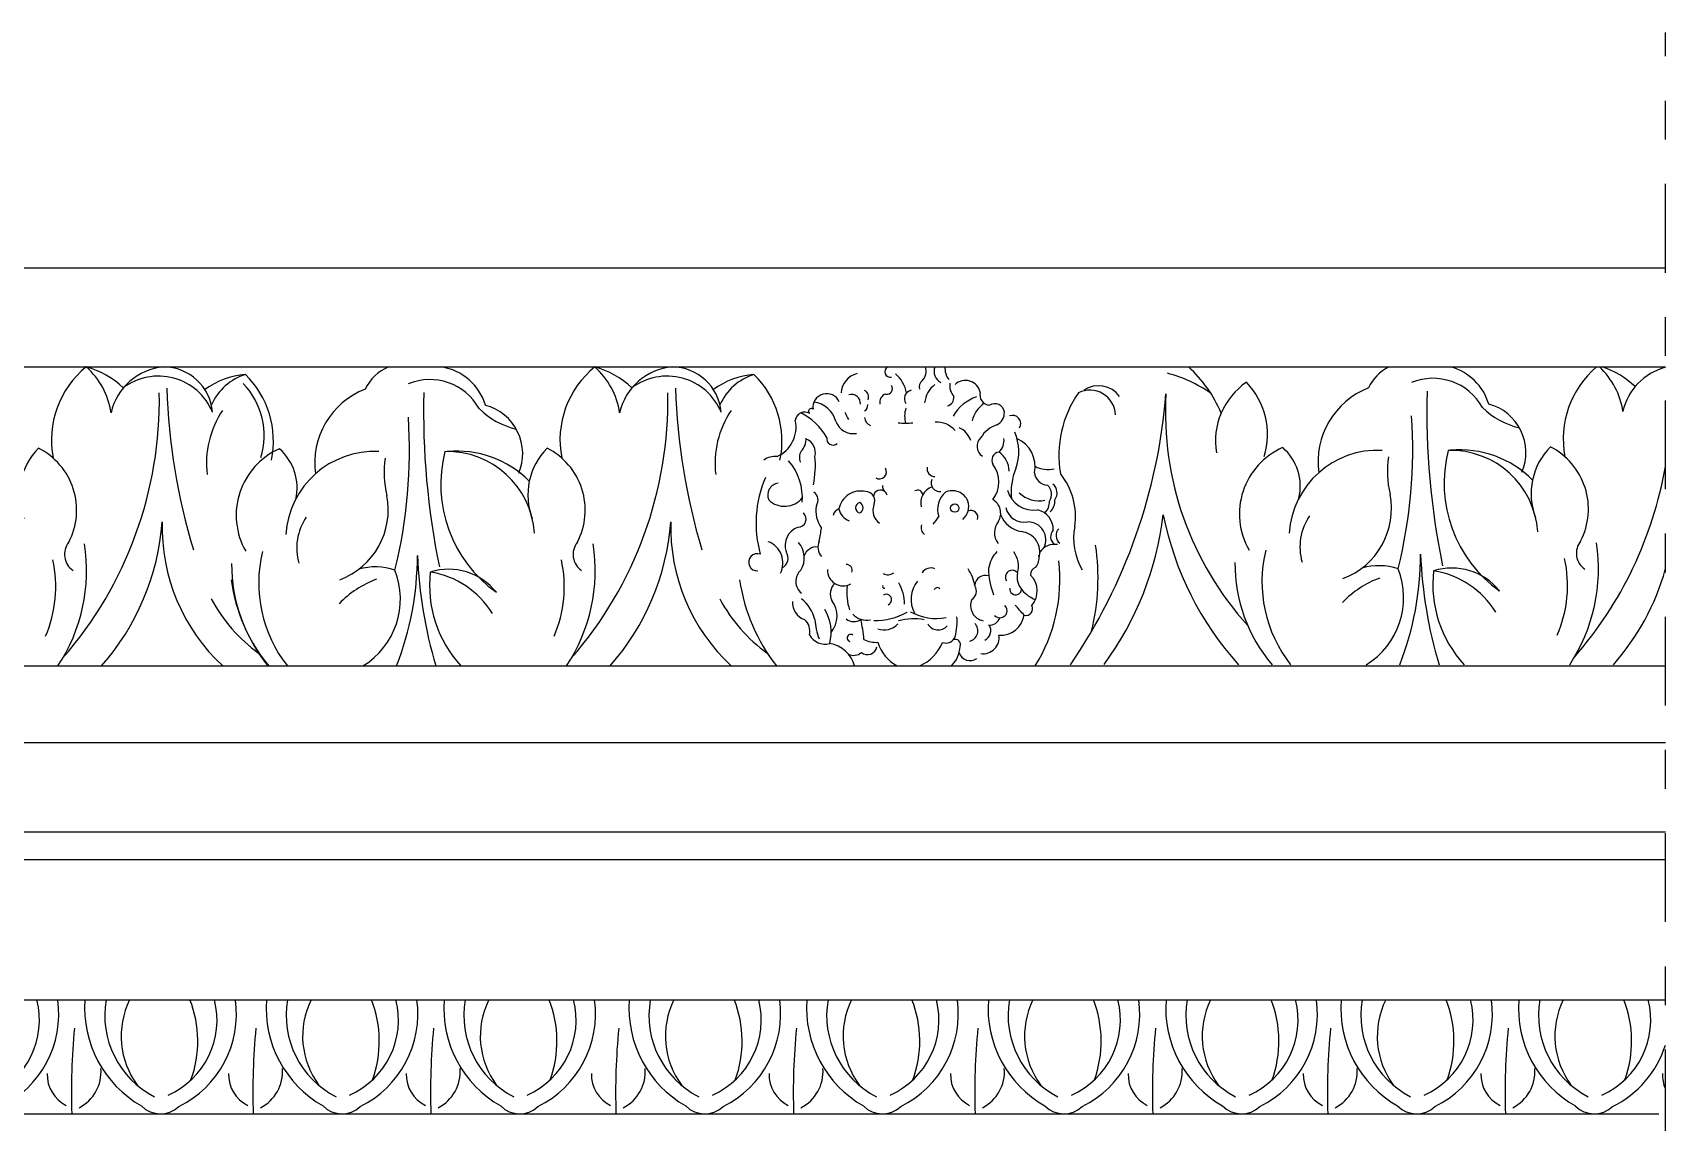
# Model space of a CAD drawing. Header units: millimetres. Extents: x -1.36 to 7.35, y 0 to 9.75.
# Drawn here: x 3.153 to 7.354, y 6.941 to 9.746 of the extents above; entities that cross this region are included whole.
import ezdxf

# ---------------------------------------------------------------- set-up
doc = ezdxf.new("R2010")
doc.units = ezdxf.units.MM
doc.linetypes.add('dash-dot', pattern=[25.4, 12.7, -6.35, 0, -6.35])
doc.layers.add('ceco.net 393 Ionic order', color=7, linetype='Continuous')

msp = doc.modelspace()

# ---------------------------------------------------------------- linework, layer by layer
at = {"layer": 'ceco.net 393 Ionic order', "linetype": 'dash-dot', "ltscale": 0.018}
msp.add_line((7.3538, 1.3272), (7.3538, 9.7461), dxfattribs=at)
at = {"layer": 'ceco.net 393 Ionic order'}
for p, q in [((-1.3618, 9.1409), (7.3538, 9.1409)), ((-1.3618, 8.8854), (7.3538, 8.8854)), ((-0.6228, 8.1156), (7.3538, 8.1156)), ((-0.6228, 7.9182), (7.3538, 7.9182)), ((-0.3688, 7.6882), (7.3538, 7.6882)), ((-0.3439, 7.6173), (7.3538, 7.6173)), ((-0.1842, 7.2561), (7.3538, 7.2561)), ((0.6013, 6.9625), (7.3374, 6.9625))]:
    msp.add_line(p, q, dxfattribs=at)
msp.add_circle((5.5252, 8.522), 0.0108, dxfattribs=at)
for centre, radius, start, end in [((3.4437, 8.6971), 0.2428, 129.1383, 190.9463), ((3.232, 8.6711), 0.2222, 46.2005, 74.7467), ((3.162, 8.7395), 0.1944, 8.2811, 48.6495), ((3.502, 8.7347), 0.1512, 94.7096, 167.4913), ((3.4887, 8.758), 0.1274, 5.0835, 89.62), ((3.7177, 8.6599), 0.2071, 94.872, 126.1028), ((3.7445, 8.7284), 0.1448, 107.8353, 155.6881), ((3.5318, 8.6947), 0.2403, 348.222, 45.5358), ((4.1104, 8.7815), 0.1122, 112.1324, 155.4663), ((4.1835, 8.7471), 0.1399, 16.3979, 81.331), ((4.7523, 8.6971), 0.2428, 129.1383, 190.9463), ((4.4706, 8.7395), 0.1944, 8.2811, 48.6495), ((4.5406, 8.6711), 0.2222, 46.2005, 74.7467), ((4.8106, 8.7347), 0.1512, 94.7096, 167.4913), ((4.7973, 8.758), 0.1274, 5.0835, 89.62), ((5.0263, 8.6599), 0.2071, 94.872, 126.1028), ((5.0531, 8.7284), 0.1448, 107.8353, 155.6881), ((4.8404, 8.6947), 0.2403, 348.222, 45.5358), ((5.2872, 8.8153), 0.0545, 103.774, 176.0374), ((5.3596, 8.8731), 0.0141, 119.0701, 282.8219), ((5.3199, 8.8044), 0.0824, 9.7575, 50.3649), ((5.4176, 8.8745), 0.0341, 314.0949, 18.6853), ((5.5035, 8.8738), 0.0315, 158.2861, 243.124), ((5.5478, 8.8823), 0.0479, 176.2577, 217.9), ((5.9865, 8.5351), 0.3448, 55.0669, 75.5634), ((5.9033, 8.6391), 0.3327, 22.4864, 47.7684), ((6.6919, 8.7847), 0.1122, 116.1327, 155.4663), ((6.765, 8.7503), 0.1399, 16.3979, 74.9477), ((7.3338, 8.7003), 0.2428, 130.3207, 190.9463), ((7.0521, 8.7427), 0.1944, 8.2811, 47.2404), ((7.1221, 8.6743), 0.2222, 46.2005, 71.8707), ((7.3921, 8.7379), 0.1512, 104.6798, 167.4913), ((3.4764, 8.7107), 0.151, 22.8167, 126.9365), ((5.1034, 8.8796), 1.606, 181.7352, 196.8366), ((3.5548, 8.7087), 0.1935, 342.9177, 43.8869), ((4.0828, 8.6377), 0.2044, 111.3648, 187.8124), ((4.1747, 8.7083), 0.1446, 28.8151, 112.606), ((4.7851, 8.7107), 0.151, 22.8167, 126.9365), ((6.412, 8.8796), 1.606, 181.7352, 196.8366), ((5.2836, 8.8073), 0.0202, 340.8908, 60.9871), ((5.3508, 8.8298), 0.0144, 257.9557, 33.7748), ((5.4177, 8.8037), 0.0221, 102.7498, 214.0297), ((5.4529, 8.8346), 0.0192, 126.9085, 200.69), ((5.5141, 8.7866), 0.0666, 126.7731, 174.6392), ((5.5548, 8.8376), 0.0425, 171.7866, 222.2785), ((5.5527, 8.8118), 0.0389, 12.7153, 133.1037), ((5.8728, 8.7593), 0.0663, 2.2271, 116.2857), ((5.8951, 8.7695), 0.0677, 36.4363, 123.9458), ((6.3805, 8.6941), 0.1845, 124.5722, 189.3455), ((6.1363, 8.7119), 0.1935, 342.9177, 43.8869), ((6.6643, 8.6409), 0.2044, 111.3648, 187.8124), ((6.7562, 8.7115), 0.1446, 28.8151, 112.606), ((8.722, 8.7724), 1.9819, 178.5431, 191.6034), ((2.4672, 8.7998), 1.0115, 318.9293, 1.0657), ((6.1405, 8.7692), 1.9819, 178.5431, 191.6034), ((4.285, 8.6622), 0.1286, 336.8185, 75.2426), ((3.7759, 8.7998), 1.0115, 318.9293, 1.0657), ((5.1957, 8.7813), 0.0354, 24.1574, 187.8842), ((5.1548, 8.7284), 0.0668, 14.2723, 82.9875), ((5.2593, 8.791), 0.0235, 357.4342, 106.2936), ((5.2848, 8.7863), 0.0166, 301.1672, 7.6793), ((5.3543, 8.7945), 0.0222, 107.2574, 193.5497), ((5.5005, 8.8071), 0.0228, 284.5867, 4.9373), ((5.6148, 8.7063), 0.1073, 108.1437, 150.7585), ((5.6481, 8.726), 0.0808, 125.4515, 165.1614), ((5.6166, 8.8138), 0.0268, 165.9578, 265.8476), ((5.6278, 8.7652), 0.0255, 9.3827, 120.9658), ((6.0756, 8.6579), 0.2824, 145.2772, 189.6092), ((4.6397, 8.9277), 1.4333, 325.6435, 355.5498), ((6.8869, 8.7695), 0.8196, 176.7135, 222.1336), ((7.0255, 8.9271), 0.2039, 225.6533, 256.6855), ((6.8665, 8.6654), 0.1286, 336.8185, 75.2426), ((3.8441, 8.6371), 0.2443, 146.0529, 186.8129), ((2.8453, 8.6702), 1.277, 346.0418, 3.8603), ((4.444, 8.9238), 0.2039, 225.6533, 256.6855), ((5.1527, 8.6371), 0.2443, 146.0529, 186.8129), ((5.0343, 8.73), 0.0826, 294.3072, 12.528), ((5.1397, 8.7443), 0.0251, 59.3343, 171.9137), ((5.0596, 8.6263), 0.1568, 29.501, 63.7695), ((5.1559, 8.7716), 0.00667, 45.6243, 239.3343), ((5.2643, 8.7614), 0.0477, 200.2369, 280.1295), ((5.3992, 8.8355), 0.1702, 203.0555, 210.1097), ((5.3176, 8.7567), 0.0242, 184.0225, 247.8381), ((5.3983, 8.8651), 0.1248, 261.3469, 278.6531), ((5.4777, 8.7577), 0.0813, 164.5738, 192.2998), ((5.4794, 8.6815), 0.0618, 40.8433, 93.9479), ((5.618, 8.7673), 0.035, 296.8463, 3.3641), ((5.674, 8.7396), 0.0212, 327.7582, 110.8632), ((5.4268, 8.6734), 1.277, 346.0418, 3.8603), ((5.0989, 8.6998), 0.0441, 315.1381, 2.9841), ((5.1282, 8.6642), 0.0385, 345.9625, 67.4183), ((5.2122, 8.7006), 0.0164, 169.6984, 309.4086), ((5.5136, 8.678), 0.056, 19.2262, 65.6119), ((5.6136, 8.6809), 0.0308, 132.5973, 235.8198), ((5.6537, 8.6689), 0.0701, 106.4415, 150.3523), ((5.6149, 8.695), 0.0372, 309.6474, 9.8315), ((5.5642, 8.667), 0.126, 339.7931, 23.6291), ((5.6532, 8.6295), 0.0787, 347.8633, 65.862), ((3.2905, 8.5558), 0.1722, 135.4797, 200.8517), ((3.0864, 8.5166), 0.1794, 332.5571, 63.0507), ((3.8632, 8.5037), 0.1869, 113.8886, 209.8095), ((3.7004, 8.5747), 0.1326, 346.7653, 48.8674), ((4.032, 8.4396), 0.2281, 87.1564, 176.2719), ((4.5433, 8.5827), 0.3404, 165.5738, 234.5584), ((4.2196, 8.4429), 0.2246, 3.7047, 91.5224), ((4.2442, 8.406), 0.2627, 44.7985, 95.3683), ((4.5991, 8.5558), 0.1722, 135.4797, 200.8517), ((4.3951, 8.5166), 0.1794, 332.5571, 63.0507), ((5.063, 8.6051), 0.0499, 83.9447, 125.6553), ((5.1562, 8.6525), 0.0306, 148.2217, 203.8817), ((4.9173, 8.6319), 0.2494, 348.505, 5.3021), ((5.6422, 8.6452), 0.0215, 99.4835, 208.9438), ((5.6019, 8.6143), 0.0638, 2.6381, 54.8177), ((6.4447, 8.507), 0.1869, 113.8886, 209.8095), ((6.2819, 8.5779), 0.1326, 346.7653, 48.8674), ((6.6135, 8.4428), 0.2281, 87.1564, 176.2719), ((7.1248, 8.5859), 0.3404, 165.5738, 234.5584), ((6.8011, 8.4461), 0.2246, 3.7047, 91.5224), ((6.8257, 8.4092), 0.2627, 44.7985, 95.3683), ((7.1806, 8.559), 0.1722, 135.4797, 200.8517), ((6.9765, 8.5198), 0.1794, 332.5571, 63.0507), ((4.3018, 8.6138), 0.2449, 171.3161, 193.9529), ((4.9841, 8.5471), 0.1493, 356.0934, 40.4867), ((5.3311, 8.6154), 0.0184, 239.7993, 31.7268), ((5.4745, 8.6235), 0.0205, 167.9235, 269.8259), ((5.566, 8.5895), 0.073, 321.4064, 38.2644), ((5.8192, 8.565), 0.1488, 156.8384, 187.39), ((5.7667, 8.6174), 0.0368, 186.8251, 265.6561), ((5.7645, 8.6909), 0.0695, 242.0282, 284.1), ((6.8833, 8.617), 0.2449, 171.3161, 193.9529), ((6.3574, 8.803), 1.0115, 318.9293, 350.0825), ((5.3099, 8.4832), 0.296, 156.6602, 195.642), ((5.0752, 8.5552), 0.0312, 97.4164, 203.3373), ((5.3589, 8.5792), 0.0198, 176.7464, 228.9521), ((5.4821, 8.5354), 0.0441, 110.2543, 193.5646), ((5.4864, 8.5868), 0.022, 157.0756, 278.3552), ((5.7442, 8.5577), 0.0303, 324.2549, 49.519), ((5.7583, 8.5609), 0.0303, 324.2549, 49.519), ((5.6611, 8.5007), 0.1749, 351.4806, 38.9665), ((3.875, 8.5178), 0.1927, 290.5458, 11.0614), ((5.0872, 8.5856), 0.059, 226.3807, 321.5397), ((5.1492, 8.5428), 0.0246, 324.4077, 55.6233), ((5.2431, 8.5149), 0.0752, 169.5478, 216.1664), ((5.2829, 8.5096), 0.0564, 76.6755, 169.6417), ((5.2831, 8.5228), 0.0134, 97.5692, 262.4308), ((5.275, 8.5228), 0.0147, 295.4684, 64.5316), ((5.2959, 8.5405), 0.0239, 332.6295, 90.0122), ((5.3555, 8.5159), 0.0407, 160.4574, 233.9188), ((5.3341, 8.5507), 0.0179, 48.9521, 172.6846), ((5.3937, 8.5894), 0.054, 207.7668, 218.3322), ((5.4301, 8.5552), 0.0131, 4.099, 122.759), ((5.539, 8.5189), 0.058, 130.4628, 198.7918), ((5.5191, 8.5229), 0.0438, 23.2889, 113.8451), ((5.5142, 8.527), 0.047, 312.9279, 16.2588), ((5.6032, 8.5089), 0.0403, 328.9008, 60.4341), ((5.729, 8.5873), 0.0708, 195.8389, 278.2859), ((5.7424, 8.6139), 0.0734, 226.0752, 281.8962), ((5.7299, 8.5374), 0.039, 314.0331, 3.8797), ((5.7439, 8.5406), 0.039, 314.0331, 3.8797), ((6.4565, 8.521), 0.1927, 290.5458, 11.0614), ((3.9739, 8.4185), 0.1419, 145.6136, 195.8034), ((5.1225, 8.4938), 0.0205, 268.4133, 49.4825), ((5.2366, 8.4959), 0.0255, 110.9891, 163.4259), ((5.2671, 8.5277), 0.0405, 191.3393, 250.722), ((5.3711, 8.5668), 0.1311, 318.6645, 329.4745), ((5.5667, 8.4978), 0.0183, 343.611, 113.0765), ((5.6727, 8.4591), 0.0454, 140.4527, 217.8098), ((5.7079, 8.5294), 0.0689, 200.4463, 260.989), ((5.7035, 8.5334), 0.0479, 192.1766, 281.5062), ((5.7137, 8.4406), 0.0459, 332.5761, 90.884), ((5.7275, 8.4673), 0.0514, 358.2395, 76.7548), ((5.253, 8.6012), 0.8146, 323.6953, 353.222), ((6.8624, 8.6644), 0.8162, 191.2592, 221.9438), ((6.5554, 8.4217), 0.1419, 145.6136, 195.8034), ((2.8579, 8.5322), 0.6296, 318.5788, 355.8123), ((3.9752, 8.4739), 0.4896, 178.5634, 227.0456), ((4.1665, 8.5322), 0.6296, 318.5788, 355.8123), ((5.2839, 8.4739), 0.4896, 178.5634, 227.0456), ((5.1395, 8.4257), 0.0507, 110.2175, 198.6287), ((4.5136, 8.5748), 0.677, 348.2422, 351.1329), ((5.4616, 8.4715), 0.0228, 161.0045, 230.4355), ((5.691, 8.4084), 0.0533, 343.8505, 83.488), ((5.7971, 8.4484), 0.0252, 136.5361, 231.5451), ((5.8112, 8.4516), 0.0252, 136.5361, 231.5451), ((5.9933, 8.4443), 0.1621, 169.1352, 210.199), ((2.8452, 8.3617), 0.4463, 326.5432, 8.7646), ((3.2842, 8.4026), 0.0496, 140.9442, 236.1301), ((4.081, 8.3293), 0.3467, 166.5165, 218.0453), ((4.1539, 8.3617), 0.4463, 326.5432, 8.7646), ((4.5928, 8.4026), 0.0496, 140.9442, 236.1301), ((5.0171, 8.3825), 0.0222, 69.5855, 272.9092), ((5.0252, 8.3811), 0.058, 332.5107, 69.5935), ((5.0685, 8.3933), 0.028, 294.7844, 35.3311), ((5.0781, 8.3938), 0.0602, 328.4772, 41.5317), ((5.1696, 8.3888), 0.0332, 83.8211, 162.1751), ((5.2108, 8.4219), 0.0376, 156.4732, 221.032), ((5.6955, 8.3521), 0.0845, 136.7643, 170.0708), ((5.6243, 8.3719), 0.0648, 345.3211, 35.1636), ((5.7814, 8.3845), 0.0442, 78.8024, 147.222), ((5.3121, 8.3425), 0.5819, 346.3223, 8.3124), ((6.6625, 8.3325), 0.3467, 166.5165, 218.0453), ((5.9418, 8.4038), 0.7823, 338.6397, 359.9504), ((7.858, 8.4466), 1.1347, 182.1952, 196.7877), ((6.7353, 8.3649), 0.4463, 326.5432, 8.7646), ((7.1743, 8.4059), 0.0496, 140.9442, 236.1301), ((2.8886, 8.3197), 0.3234, 336.7188, 12.3923), ((4.0675, 8.3761), 0.4028, 179.5834, 220.2967), ((4.0347, 8.2173), 0.1533, 70.9802, 106.2742), ((3.8973, 8.2877), 0.2016, 301.3654, 21.6674), ((3.3604, 8.4006), 0.7823, 338.6397, 359.9504), ((5.2766, 8.4434), 1.1347, 182.1952, 196.7877), ((4.2229, 8.2071), 0.1574, 38.6043, 107.3759), ((4.1972, 8.3197), 0.3234, 336.7188, 12.3923), ((5.155, 8.3332), 0.0388, 131.3899, 232.0324), ((5.2381, 8.3621), 0.0404, 177.9358, 299.3224), ((5.2466, 8.3618), 0.0149, 340.94, 93.5717), ((5.4636, 8.3414), 0.0265, 66.2933, 148.0793), ((5.4689, 8.3038), 0.1097, 9.3338, 34.2991), ((5.8089, 8.3683), 0.1966, 180.4634, 200.7157), ((5.6735, 8.3442), 0.0177, 39.8715, 212.8555), ((5.738, 8.3523), 0.0177, 102.632, 189.9477), ((5.3758, 8.3376), 0.42, 328.0935, 6.6123), ((5.7027, 8.3936), 0.0396, 322.5944, 9.9717), ((6.649, 8.3793), 0.4028, 179.5834, 220.2967), ((6.6161, 8.2205), 0.1533, 70.9802, 106.2742), ((6.4788, 8.2909), 0.2016, 301.3654, 21.6674), ((7.0607, 8.3256), 0.3053, 173.4302, 222.6418), ((6.8044, 8.2103), 0.1574, 38.6043, 107.3759), ((6.7217, 8.1343), 0.2291, 31.4327, 81.0332), ((6.7787, 8.3229), 0.3234, 336.7188, 12.3923), ((6.748, 8.5354), 0.6296, 318.5788, 344.1693), ((4.1313, 8.4059), 0.4732, 188.3573, 217.8421), ((4.1254, 8.0989), 0.2554, 110.1365, 136.1177), ((4.4792, 8.3224), 0.3053, 173.4302, 222.6418), ((4.1402, 8.1311), 0.2291, 31.4327, 81.0332), ((5.44, 8.4059), 0.4732, 188.3573, 217.8421), ((5.2402, 8.3008), 0.0354, 130.7903, 208.0567), ((5.3837, 8.3038), 0.1362, 172.4401, 198.8889), ((5.3435, 8.3198), 0.00409, 142.5712, 291.211), ((5.3536, 8.3755), 0.0251, 239.8824, 306.6535), ((5.2915, 8.2754), 0.1047, 359.3669, 31.0268), ((5.4903, 8.2866), 0.0773, 142.0619, 207.0492), ((5.5549, 8.3082), 0.026, 303.0441, 31.122), ((5.6044, 8.3208), 0.0277, 73.4568, 174.7257), ((5.7338, 8.344), 0.0481, 166.1554, 223.7292), ((5.68, 8.3084), 0.0575, 319.2391, 45.1694), ((6.7069, 8.1021), 0.2554, 110.1365, 136.1177), ((3.9829, 8.4887), 0.4216, 208.3648, 233.9409), ((5.2915, 8.4887), 0.4216, 208.3648, 233.9409), ((5.1523, 8.2774), 0.0443, 175.1932, 252.2271), ((5.0768, 8.2158), 0.0903, 12.1986, 53.1853), ((5.1563, 8.2441), 0.0661, 320.4449, 37.2938), ((5.3492, 8.2863), 0.0137, 289.1807, 122.4956), ((5.4804, 8.3082), 0.00899, 43.5828, 160.1769), ((5.6055, 8.271), 0.0395, 157.0498, 259.7726), ((5.682, 8.314), 0.0153, 172.7718, 354.856), ((5.7718, 8.3752), 0.0973, 221.5429, 246.4545), ((5.1126, 8.205), 0.0399, 346.3148, 49.0104), ((5.3796, 8.257), 0.2157, 185.9056, 199.3132), ((5.091, 8.202), 0.1163, 345.6247, 30.6477), ((5.2658, 8.2627), 0.0329, 232.6322, 303.2431), ((5.2994, 8.285), 0.0516, 224.9726, 279.7522), ((4.8696, 8.1462), 0.4237, 5.099, 12.2171), ((5.3195, 8.4038), 0.1714, 269.0598, 298.9922), ((5.4203, 8.0954), 0.1417, 79.2283, 106.1774), ((5.4774, 8.3746), 0.1368, 241.328, 280.8456), ((5.3759, 8.2315), 0.1555, 345.0861, 4.025), ((5.6144, 8.2496), 0.0289, 265.3433, 339.72), ((5.6416, 8.2579), 0.0184, 220.7408, 45.9425), ((5.6433, 8.2561), 0.0614, 266.0308, 350.5936), ((4.8691, 7.5341), 1.0971, 40.4582, 42.2971), ((5.7085, 8.2626), 0.0172, 254.7441, 28.7459), ((5.1923, 8.2186), 0.0469, 209.3875, 284.0087), ((5.2576, 8.1877), 0.00915, 55.3996, 255.9587), ((5.3434, 8.2559), 0.0478, 250.109, 317.9429), ((5.4826, 8.2394), 0.031, 210.0546, 318.8987), ((5.5573, 8.2062), 0.0275, 282.3511, 43.5491), ((5.5982, 8.1884), 0.0414, 261.9363, 8.9369), ((5.5896, 8.2069), 0.0284, 296.8906, 29.0775), ((5.191, 8.0948), 0.0794, 15.2337, 80.8325), ((5.2652, 8.1728), 0.03, 243.1684, 311.4009), ((5.3006, 8.1692), 0.0245, 230.7109, 350.2051), ((5.322, 8.2419), 0.0656, 242.4496, 274.9472), ((5.4227, 8.2032), 0.0987, 195.6388, 242.5578), ((5.3856, 8.2221), 0.1176, 295.153, 337.0102), ((5.5032, 8.1983), 0.024, 247.2324, 343.5493), ((5.4644, 8.1689), 0.0746, 314.3608, 357.5556), ((5.5269, 8.1709), 0.0131, 336.7239, 113.6581), ((5.5644, 8.1584), 0.0292, 197.1457, 306.4819), ((2.958, 7.2043), 0.2119, 293.9691, 14.1728), ((2.9539, 7.2196), 0.2659, 296.2549, 7.8987), ((3.5765, 7.2348), 0.2901, 175.7747, 240.318), ((3.5728, 7.2158), 0.2347, 170.098, 243.0199), ((3.5932, 7.1627), 0.2128, 153.9458, 216.6257), ((3.4151, 7.2043), 0.2119, 293.9691, 14.1728), ((3.411, 7.2196), 0.2659, 296.2549, 7.8987), ((3.2867, 7.1496), 0.291, 339.9224, 21.4747), ((4.0435, 7.2348), 0.2901, 175.7747, 240.318), ((4.0397, 7.2158), 0.2347, 170.098, 243.0199), ((4.0601, 7.1627), 0.2128, 153.9458, 216.6257), ((3.8821, 7.2043), 0.2119, 293.9691, 14.1728), ((3.8779, 7.2196), 0.2659, 296.2549, 7.8987), ((3.7536, 7.1496), 0.291, 339.9224, 21.4747), ((4.5006, 7.2348), 0.2901, 175.7747, 240.318), ((4.4969, 7.2158), 0.2347, 170.098, 243.0199), ((4.5173, 7.1627), 0.2128, 153.9458, 216.6257), ((4.3392, 7.2043), 0.2119, 293.9691, 14.1728), ((4.3351, 7.2196), 0.2659, 296.2549, 7.8987), ((4.2108, 7.1496), 0.291, 339.9224, 21.4747), ((4.977, 7.2348), 0.2901, 175.7747, 240.318), ((4.9732, 7.2158), 0.2347, 170.098, 243.0199), ((4.9936, 7.1627), 0.2128, 153.9458, 216.6257), ((4.8156, 7.2043), 0.2119, 293.9691, 14.1728), ((4.8115, 7.2196), 0.2659, 296.2549, 7.8987), ((4.6872, 7.1496), 0.291, 339.9224, 21.4747), ((5.4341, 7.2348), 0.2901, 175.7747, 240.318), ((5.4304, 7.2158), 0.2347, 170.098, 243.0199), ((5.4508, 7.1627), 0.2128, 153.9458, 216.6257), ((5.2727, 7.2043), 0.2119, 293.9691, 14.1728), ((5.2686, 7.2196), 0.2659, 296.2549, 7.8987), ((5.1443, 7.1496), 0.291, 339.9224, 21.4747), ((5.9011, 7.2348), 0.2901, 175.7747, 240.318), ((5.8973, 7.2158), 0.2347, 170.098, 243.0199), ((5.9177, 7.1627), 0.2128, 153.9458, 216.6257), ((5.7397, 7.2043), 0.2119, 293.9691, 14.1728), ((5.7355, 7.2196), 0.2659, 296.2549, 7.8987), ((5.6112, 7.1496), 0.291, 339.9224, 21.4747), ((6.3582, 7.2348), 0.2901, 175.7747, 240.318), ((6.3545, 7.2158), 0.2347, 170.098, 243.0199), ((6.3749, 7.1627), 0.2128, 153.9458, 216.6257), ((6.1968, 7.2043), 0.2119, 293.9691, 14.1728), ((6.1927, 7.2196), 0.2659, 296.2549, 7.8987), ((6.0684, 7.1496), 0.291, 339.9224, 21.4747), ((6.8086, 7.2348), 0.2901, 175.7747, 240.318), ((6.8049, 7.2158), 0.2347, 170.098, 243.0199), ((6.8253, 7.1627), 0.2128, 153.9458, 216.6257), ((6.6472, 7.2043), 0.2119, 293.9691, 14.1728), ((6.6431, 7.2196), 0.2659, 296.2549, 7.8987), ((6.5188, 7.1496), 0.291, 339.9224, 21.4747), ((7.2658, 7.2348), 0.2901, 175.7747, 240.318), ((7.262, 7.2158), 0.2347, 170.098, 243.0199), ((7.2824, 7.1627), 0.2128, 153.9458, 216.6257), ((7.1044, 7.2043), 0.2119, 293.9691, 14.1728), ((6.976, 7.1496), 0.291, 339.9224, 21.4747), ((4.9678, 7.0184), 1.7155, 174.479, 181.8674), ((5.4347, 7.0184), 1.7155, 174.479, 181.8674), ((5.8918, 7.0184), 1.7155, 174.479, 181.8674), ((6.3682, 7.0184), 1.7155, 174.479, 181.8674), ((6.8254, 7.0184), 1.7155, 174.479, 181.8674), ((7.2923, 7.0184), 1.7155, 174.479, 181.8674), ((7.7494, 7.0184), 1.7155, 174.479, 181.8674), ((8.1998, 7.0184), 1.7155, 174.479, 181.8674), ((8.657, 7.0184), 1.7155, 174.479, 181.8674), ((7.1003, 7.2196), 0.2659, 296.2549, 342.4395), ((3.2791, 7.0638), 0.0893, 178.5526, 243.4132), ((3.2244, 7.0709), 0.1043, 297.1597, 4.468), ((3.746, 7.0638), 0.0893, 178.5526, 243.4132), ((3.6913, 7.0709), 0.1043, 297.1597, 4.468), ((4.2032, 7.0638), 0.0893, 178.5526, 243.4132), ((4.1485, 7.0709), 0.1043, 297.1597, 4.468), ((4.6795, 7.0638), 0.0893, 178.5526, 243.4132), ((4.6248, 7.0709), 0.1043, 297.1597, 4.468), ((5.1367, 7.0638), 0.0893, 178.5526, 243.4132), ((5.082, 7.0709), 0.1043, 297.1597, 4.468), ((5.6036, 7.0638), 0.0893, 178.5526, 243.4132), ((5.5489, 7.0709), 0.1043, 297.1597, 4.468), ((6.0608, 7.0638), 0.0893, 178.5526, 243.4132), ((6.0061, 7.0709), 0.1043, 297.1597, 4.468), ((6.5112, 7.0638), 0.0893, 178.5526, 243.4132), ((6.4565, 7.0709), 0.1043, 297.1597, 4.468), ((6.9683, 7.0638), 0.0893, 178.5526, 243.4132), ((6.9136, 7.0709), 0.1043, 297.1597, 4.468), ((7.4353, 7.0638), 0.0893, 178.5526, 204.1931), ((3.4816, 7.031), 0.0686, 224.7519, 313.3151), ((3.9485, 7.031), 0.0686, 224.7519, 313.3151), ((4.4057, 7.031), 0.0686, 224.7519, 313.3151), ((4.882, 7.031), 0.0686, 224.7519, 313.3151), ((5.3392, 7.031), 0.0686, 224.7519, 313.3151), ((5.8061, 7.031), 0.0686, 224.7519, 313.3151), ((6.2633, 7.031), 0.0686, 224.7519, 313.3151), ((6.7137, 7.031), 0.0686, 224.7519, 313.3151), ((7.1708, 7.031), 0.0686, 224.7519, 313.3151)]:
    msp.add_arc(centre, radius, start, end, dxfattribs=at)

doc.saveas('drawing.dxf')
